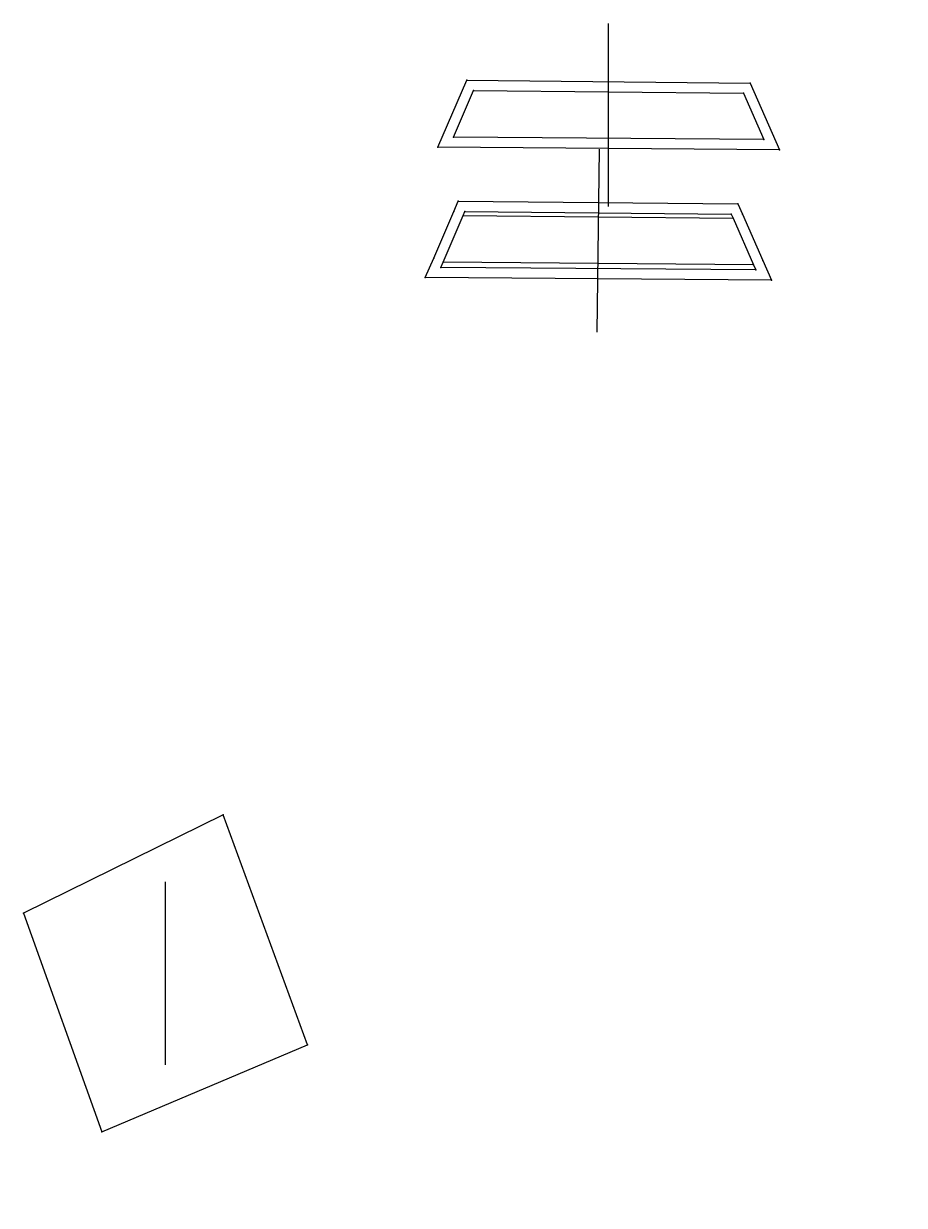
# Model space of a CAD drawing. Extents: x -1492 to 2395, y 0 to 4741.
# Drawn here: x -1492 to -624, y 2491 to 3655 of the extents above; entities that cross this region are included whole.
import ezdxf

# ---------------------------------------------------------------- set-up
doc = ezdxf.new("R2010")
doc.units = 0

# ---------------------------------------------------------------- blocks, each defined once
blk = doc.blocks.new('L Sleeve Refective Patch_M')
at = {"layer": '1'}
blk.add_lwpolyline([(-794.855042, 3467.579102), (-793.02124, 3463.41748), (-772.859802, 3417.662598), (-770.597595, 3412.528809), (-1080.963379, 3414.903564), (-1078.674805, 3420.212646), (-1058.884399, 3466.129395), (-1057.202026, 3470.032715)], close=True, dxfattribs=at)
at = {"layer": '14'}
blk.add_lwpolyline([(-788.307007, 3477.518555), (-783.891907, 3467.498779), (-763.708862, 3421.694824), (-755.211182, 3402.410156), (-1096.113525, 3405.019287), (-1087.858032, 3424.170898), (-1068.067749, 3470.087402), (-1063.754639, 3480.094727), (-788.307007, 3477.518066)], close=True, dxfattribs=at)
at = {"layer": '2'}
for p in [(-1063.754639, 3480.094727), (-1068.067749, 3470.087402), (-1057.202026, 3470.032715), (-794.855042, 3467.579102), (-788.307007, 3477.518555), (-788.307007, 3477.518066), (-783.891907, 3467.498779), (-1058.884399, 3466.129395), (-1058.884399, 3466.129395), (-793.02124, 3463.41748), (-793.02124, 3463.41748), (-1087.858032, 3424.170898), (-763.708862, 3421.694824), (-1080.963379, 3414.903564), (-1078.674805, 3420.212646), (-1078.674805, 3420.212646), (-772.859802, 3417.662598), (-772.859802, 3417.662598), (-770.597595, 3412.528809), (-1096.113525, 3405.019287), (-755.211182, 3402.410156)]:
    blk.add_point(p, dxfattribs=at)
at = {"layer": '7'}
blk.add_line((-926.790283, 3351.286377), (-924.770752, 3531.275146), dxfattribs=at)
at = {"layer": '8'}
for points in [[(-1058.884399, 3466.129395), (-793.02124, 3463.41748)], [(-772.859802, 3417.662598), (-1078.674805, 3420.212646)]]:
    blk.add_lwpolyline(points, dxfattribs=at)
blk = doc.blocks.new('L Sleeve Under Reflective Panel_M')
at = {"layer": '1'}
blk.add_lwpolyline([(-1068.507446, 3543.348877), (-1048.717041, 3589.265625), (-782.853882, 3586.553711), (-762.692444, 3540.798828)], close=True, dxfattribs=at)
at = {"layer": '14'}
blk.add_lwpolyline([(-1083.652588, 3533.474609), (-1055.267212, 3599.333008), (-776.303284, 3596.487305), (-747.301514, 3530.669922), (-1083.652466, 3533.474609)], close=True, dxfattribs=at)
at = {"layer": '2'}
for p in [(-1055.267212, 3599.333008), (-776.303284, 3596.487305), (-1048.717041, 3589.265625), (-782.853882, 3586.553711), (-1068.507446, 3543.348877), (-762.692444, 3540.798828), (-1083.652588, 3533.474609), (-1083.652466, 3533.474609), (-747.301514, 3530.669922)]:
    blk.add_point(p, dxfattribs=at)
at = {"layer": '7'}
blk.add_line((-915.599976, 3475.032227), (-915.599976, 3655.032227), dxfattribs=at)
blk = doc.blocks.new('LHS Elbow Patch_1_M')
at = {"layer": '1'}
blk.add_lwpolyline([(-1414.732178, 2563.958008), (-1212.276367, 2649.523682), (-1295.093506, 2876.01001), (-1491.664551, 2779.045898)], close=True, dxfattribs=at)
at = {"layer": '2'}
for p in [(-1295.093506, 2876.01001), (-1491.664551, 2779.045898), (-1212.276367, 2649.523682), (-1414.732178, 2563.958008)]:
    blk.add_point(p, dxfattribs=at)
at = {"layer": '7'}
blk.add_line((-1351.970459, 2629.983887), (-1351.970459, 2809.983887), dxfattribs=at)

msp = doc.modelspace()

# ---------------------------------------------------------------- block references
at = {"layer": '1'}
for name in ['L Sleeve Under Reflective Panel_M', 'L Sleeve Refective Patch_M', 'LHS Elbow Patch_1_M']:
    msp.add_blockref(name, (0, 0), dxfattribs=at)

doc.saveas('drawing.dxf')
